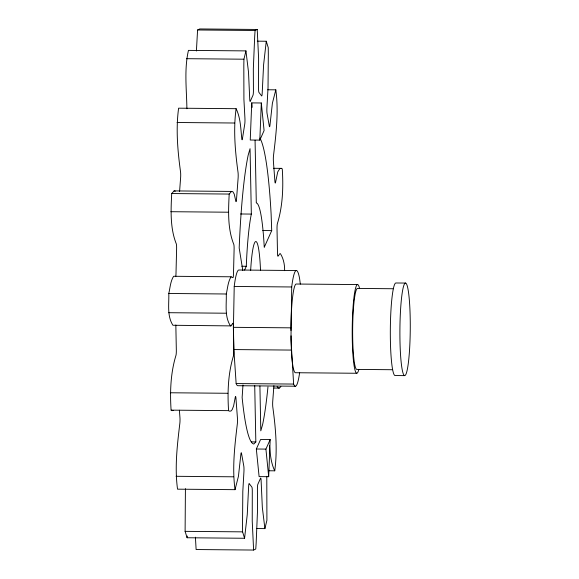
<?xml version="1.0" encoding="UTF-8"?>
<svg xmlns="http://www.w3.org/2000/svg" width="579" height="579" viewBox="0 0 579 579"><rect width="100%" height="100%" fill="white"/><g stroke="black" fill="none" stroke-linecap="round" stroke-linejoin="round"><path stroke-width="0.87" d="M179.396 410.236L179.917 417.191A4.538 0.507 -89.5 0 1 179.816 423.604C177.225 445.287 174.597 467.419 177.536 489.168L235.023 489.675C232.085 467.933 234.719 445.801 237.31 424.11A4.538 0.507 -89.5 0 0 237.404 417.705L235.971 398.584A4.538 0.507 -89.5 0 0 235.291 397.143L233.634 405.828L232.215 409.585L230.941 411.039L229.306 411.141L228.582 410.649C227.366 392.417 228.075 373.498 233.446 355.919A4.538 0.507 -89.5 0 0 233.807 350.143L233.351 327.005A4.538 0.507 -89.5 0 0 232.801 323.277L230.949 325.897L172.918 325.268C166.875 315.881 169.133 303.982 168.793 293.481C170.146 287.741 170.414 281.343 173.599 276.277L231.086 276.791L232.932 277.652A4.538 0.507 -89.5 0 0 233.503 273.389L234.097 249.759A4.538 0.507 -89.5 0 0 233.764 244.309C227.504 228.596 228.35 210.647 229.197 194.059L231.564 191.425L232.83 191.671L234.227 194.088L235.841 201.224A4.538 0.507 -89.5 0 0 236.536 199.125L238.078 178.6A4.538 0.507 -89.5 0 0 238.02 172.26C235.154 151.264 233.243 129.768 236.102 108.693L178.607 108.186C175.755 129.262 177.666 150.757 180.525 171.753A4.538 0.507 -89.5 0 1 180.59 178.086L179.584 191.475M230.949 325.897L230.406 325.782C224.363 316.395 226.621 304.489 226.28 293.994C227.634 288.255 227.902 281.857 231.086 276.791M284.6 270.661C284.774 264.871 283.544 258.647 280.439 253.732L279.896 253.616L278.036 256.229A4.538 0.507 -89.5 0 1 277.486 252.502L277.03 229.371A4.538 0.507 -89.5 0 1 277.392 223.595C282.769 206.015 283.471 187.097 282.255 168.865L281.532 168.366L273.447 168.294M257.286 41.167L266.268 41.247L263.59 64.884L262.236 92.445A4.538 0.507 -89.5 0 1 261.592 95.846L258.979 92.445A4.538 0.507 -89.5 0 1 258.545 87.639L258.603 58.392L257.235 29.464L255.071 30.484L254.695 36.318L253.334 68.829L253.428 90.071A4.538 0.507 -89.5 0 1 252.965 95.303L250.323 101.202A4.538 0.507 -89.5 0 1 249.701 98.394L248.5 72.049L245.945 50.894L188.457 50.387C184.064 69.393 186.626 89.361 186.901 108.758M245.945 50.894L243.933 59.203L243.817 65.716L243.918 99.429L244.924 118.102A4.538 0.507 -89.5 0 1 244.707 124.362L242.442 138.663A4.538 0.507 -89.5 0 1 241.732 138.28C240.719 128.35 240.567 117.855 236.102 108.693M295.276 386.222L237.788 385.708A57.857 6.47 -89.5 0 1 236.138 383.559L233.858 349.571L233.424 327.323L234.22 286.46A57.857 6.47 -89.5 0 1 238.961 270.017L296.448 270.531M236.138 383.559L293.625 384.065L290.962 339.33L291.707 286.974A57.857 6.47 -89.5 0 1 299.604 278.629L300.327 284.086M196.404 51.017L197.584 29.978L199.741 28.95L257.235 29.464M185.418 488.669L185.106 531.348L187.082 537.753L244.57 538.267L247.255 514.622L248.608 487.069A4.538 0.507 -89.5 0 1 249.245 483.66L251.858 487.069A4.538 0.507 -89.5 0 1 252.292 491.875L252.234 521.122L253.609 550.05L196.122 549.536L195.42 537.189M251.735 102.896L250.244 140.024L259.826 140.111L264.089 130.579L261.317 102.982L251.735 102.896L252.183 107.347M259.826 140.111L261.317 102.982M268.685 476.698L270.183 439.57L260.601 439.49L256.338 449.014L259.103 476.618L268.685 476.698L265.92 449.101L270.183 439.57M175.705 276.668A4.538 0.507 -89.5 0 0 176.016 272.875L176.602 249.245A4.538 0.507 -89.5 0 0 176.269 243.802C170.016 228.083 170.863 210.141 171.71 193.545L174.069 190.911L231.564 191.425M242.985 384.97L242.131 397.505A154.275 17.247 -89.5 0 0 253.855 444.013L255.831 441.929L254.717 385.484M273.903 385.737L272.76 400.914A4.538 0.507 -89.5 0 0 272.825 407.247C275.691 428.243 277.602 449.738 274.743 470.814L268.453 470.763M173.454 410.533L171.818 410.634L171.095 410.135C169.879 391.903 170.581 372.985 175.958 355.405A4.538 0.507 -89.5 0 0 176.32 349.629L175.864 326.498A4.538 0.507 -89.5 0 0 175.821 325M187.082 537.753L187.321 536.053M256.815 528.54L264.9 528.613L266.912 520.311L266.789 476.3M267.73 89.767L275.814 89.832L272.398 103.207L270.002 124.854A4.538 0.507 -89.5 0 1 269.286 125.918L267.1 113.73A4.538 0.507 -89.5 0 1 266.919 107.658L268.026 87.986L268.323 54.086L268.243 47.652L266.268 41.247M235.023 489.675L238.439 476.307L240.835 454.66A4.538 0.507 -89.5 0 1 241.559 453.596L243.745 465.784A4.538 0.507 -89.5 0 1 243.925 471.856L242.811 491.528L242.521 525.428L242.594 531.855L244.57 538.267M244.584 270.082L246.285 266.275A86.778 9.698 -89.5 0 1 251.337 214.078L250.048 148.68L248.159 155.223A154.275 17.247 -89.5 0 0 239.185 248.015L242.804 270.523M259.957 138.171A154.275 17.247 -89.5 0 1 271.124 214.259L271.71 230.616L264.256 247.284A86.778 9.698 -89.5 0 0 256.302 202.983L255.064 140.27M273.889 388.039L279.281 388.089L280.916 386.634M253.609 550.05L255.766 549.022L256.15 543.196L257.51 510.685L257.416 489.436A4.538 0.507 -89.5 0 1 257.879 484.21L260.514 478.312A4.538 0.507 -89.5 0 1 261.136 481.12L262.338 507.457L264.9 528.613M281.532 168.366L279.903 168.467L277.732 171.927L275.553 182.371A4.538 0.507 -89.5 0 1 274.866 180.923L273.433 161.809A4.538 0.507 -89.5 0 1 273.534 155.396C276.125 133.713 278.752 111.581 275.814 89.832M197.584 29.978L255.071 30.484M186.438 58.689L243.933 59.203M177.044 122.502L234.531 123.016M171.71 193.545L229.197 194.059M170.834 211.704L228.321 212.211M240.56 213.984L251.337 214.078M262.728 230.536L271.71 230.616M241.798 266.239L246.285 266.275M405.561 283.066A46.284 5.175 -89.5 0 0 400.379 351.996A46.284 5.175 -89.5 0 0 409.331 352.973A46.284 5.175 -89.5 0 0 405.561 283.066L395.978 282.986A46.284 5.175 -89.5 0 0 390.34 328.698A46.284 5.175 -89.5 0 0 395.037 375.539L404.62 375.626M357.634 284.571L296.31 284.028A44.351 4.958 -89.5 0 0 290.911 327.837L290.962 330.5M234.22 286.46L291.707 286.974M393.242 288.747L357.59 288.429A40.494 4.523 -89.5 0 0 352.662 328.423A40.494 4.523 -89.5 0 0 356.773 369.409L392.424 369.728M168.793 293.481L226.28 293.994M168.742 312.703L226.23 313.217M233.424 327.323L290.911 327.837M233.858 349.571L291.346 350.078A44.351 4.958 -89.5 0 0 295.413 372.724L356.736 373.267M170.32 392.772L227.808 393.279M171.095 410.135L228.582 410.649M251.337 441.886L255.831 441.929M256.338 449.014L265.92 449.101M176.052 476.293L233.54 476.806M185.106 531.348L242.594 531.855M174.069 190.911L175.336 191.164M279.281 388.089L278.014 387.836L277.124 386.685M274.743 470.814C270.921 463.019 270.263 454.153 269.517 445.635M291.071 335.842L291.346 350.078M259.913 386.034L260.796 430.834L262.678 424.284A154.275 17.247 -89.5 0 0 267.961 386.917M250.656 270.321A48.209 5.392 -89.5 0 1 255.853 241.544A48.209 5.392 -89.5 0 1 260.528 270.502M299.654 372.543A57.857 6.47 -89.5 0 1 293.625 384.065M358.785 369.655A44.351 4.958 -89.5 0 1 352.227 328.966A44.351 4.958 -89.5 0 1 359.494 288.154"/></g></svg>
